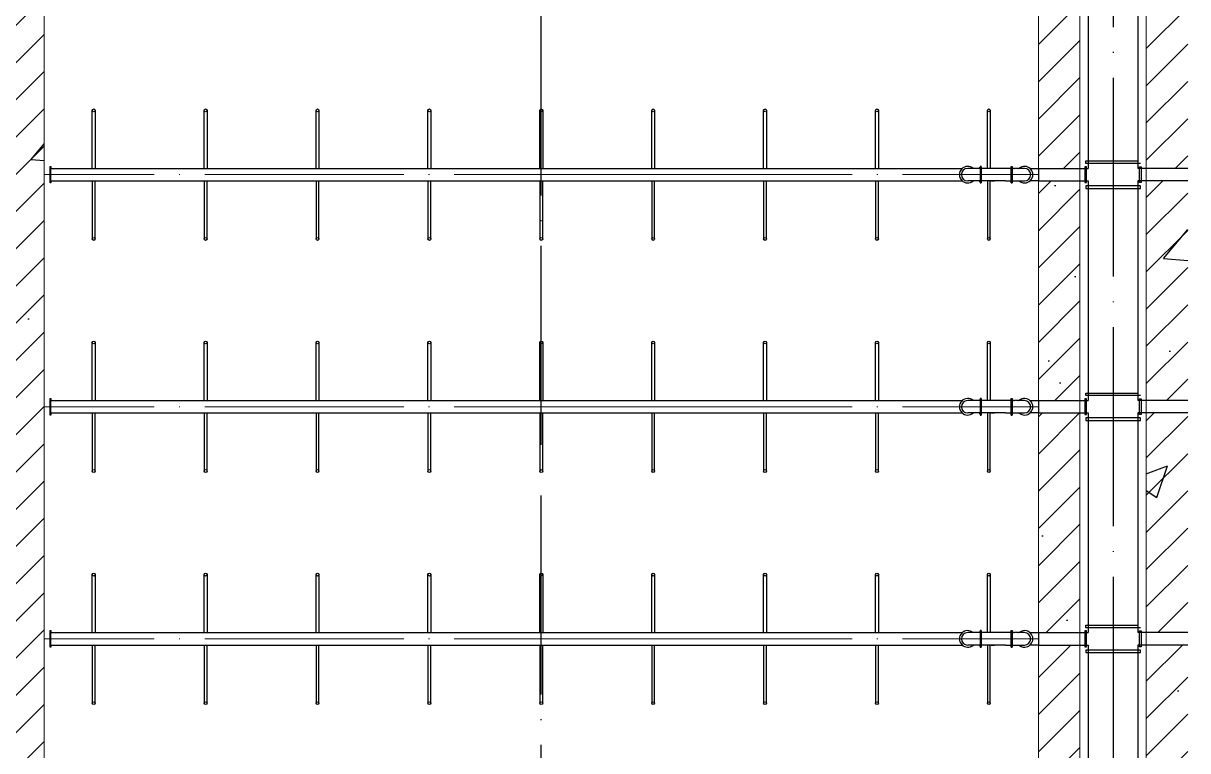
# Model space of a CAD drawing. Header units: millimetres. Extents: x 279 to 2876, y -494 to 1800.
# Drawn here: x 1136.1 to 1276.6, y 245.9 to 333.7 of the extents above; entities that cross this region are included whole.
import ezdxf

# ---------------------------------------------------------------- set-up
doc = ezdxf.new("R2010")
doc.units = ezdxf.units.MM
doc.linetypes.add('ACAD_ISO04W100', pattern=[30, 24, -3, 0, -3])
doc.layers.add('图层1', color=1, linetype='Continuous', lineweight=25, plot=False)
doc.layers.add('图层2', color=5, linetype='Continuous', lineweight=25, plot=False)
doc.layers.add('图层3', color=2, linetype='Continuous')

msp = doc.modelspace()

# ---------------------------------------------------------------- hatches: boundary and pattern name
at = {"layer": '图层3'}
h = msp.add_hatch(dxfattribs=at)
h.set_pattern_fill('ANSI31', color=256, style=0)
h.set_pattern_definition([(45, (155.4213, -677.7282), (-2.245064, 2.245064), [])])
h.paths.add_polyline_path([(1020.5659, 162.43685), (1020.5659, 157.43685), (1067.0659, 157.43685), (1067.0659, 162.43685)])
h.paths.add_polyline_path([(1070.0659, 162.43685), (1070.0659, 157.43685), (1116.5659, 157.43685), (1116.5659, 162.43685)])
h.paths.add_polyline_path([(1003.5659, 157.43685), (1016.5659, 157.43685), (1016.5659, 162.43685), (1008.5659, 162.43685), (1008.5659, 172.43685), (1008.5659, 174.68685), (1003.5659, 174.68685), (1003.5659, 167.43685), (1003.5659, 162.43685)])
h.paths.add_polyline_path([(1003.5659, 176.18685), (1008.5659, 176.18685), (1008.5659, 202.68685), (1003.5659, 202.68685)])
h.paths.add_polyline_path([(1008.5659, 407.43685), (1008.5659, 412.43685), (1022.26142, 412.43685), (1027.26379, 417.43685), (1003.5659, 417.43685), (1003.5659, 400.18685), (1008.5659, 400.18685), (1008.5659, 402.43685)])
h.paths.add_polyline_path([(1027.26379, 417.43685), (1022.26142, 412.43685), (1033.1433, 412.43685), (1038.14568, 417.43685)])
h.paths.add_polyline_path([(1038.14568, 417.43685), (1033.1433, 412.43685), (1067.0659, 412.43685), (1067.0659, 417.43685)])
h.paths.add_polyline_path([(1003.5659, 372.18685), (1008.5659, 372.18685), (1008.5659, 398.68685), (1003.5659, 398.68685)])
h.paths.add_polyline_path([(1008.5659, 370.68685), (1003.5659, 370.68685), (1003.5659, 344.18685), (1008.5659, 344.18685)])
h.paths.add_polyline_path([(1008.5659, 342.68685), (1003.5659, 342.68685), (1003.5659, 316.18685), (1008.5659, 316.18685)])
h.paths.add_polyline_path([(1008.5659, 314.68685), (1003.5659, 314.68685), (1003.5659, 288.18685), (1008.5659, 288.18685)])
h.paths.add_polyline_path([(1003.5659, 260.18685), (1008.5659, 260.18685), (1008.5659, 286.68685), (1003.5659, 286.68685)])
h.paths.add_polyline_path([(1003.5659, 232.18685), (1008.5659, 232.18685), (1008.5659, 258.68685), (1003.5659, 258.68685)])
h.paths.add_polyline_path([(1008.5659, 230.68685), (1003.5659, 230.68685), (1003.5659, 204.18685), (1008.5659, 204.18685)])
h.paths.add_polyline_path([(1133.5659, 407.43685), (1133.5659, 412.43685), (1133.5659, 417.43685), (1070.0659, 417.43685), (1070.0659, 412.43685), (1128.5659, 412.43685), (1128.5659, 402.43685), (1128.5659, 162.43685), (1120.5659, 162.43685), (1120.5659, 157.43685), (1133.5659, 157.43685)])
h.paths.add_polyline_path([(1138.5659, 412.43685), (1197.0659, 412.43685), (1197.0659, 417.43685), (1133.5659, 417.43685), (1133.5659, 412.43685), (1133.5659, 402.43685), (1133.5659, 157.43685), (1146.5659, 157.43685), (1146.5659, 162.43685), (1138.5659, 162.43685), (1138.5659, 402.43685)])
h.paths.add_polyline_path([(1258.5659, 412.43685), (1258.5659, 407.43685), (1258.5659, 402.43685), (1258.5659, 400.18685), (1263.5659, 400.18685), (1263.5659, 417.43685), (1200.0659, 417.43685), (1200.0659, 412.43685)])
h.paths.add_polyline_path([(1258.5659, 372.18685), (1263.5659, 372.18685), (1263.5659, 398.68685), (1258.5659, 398.68685)])
h.paths.add_polyline_path([(1258.5659, 344.18685), (1263.5659, 344.18685), (1263.5659, 370.68685), (1258.5659, 370.68685)])
h.paths.add_polyline_path([(1258.5659, 316.18685), (1263.5659, 316.18685), (1263.5659, 342.68685), (1258.5659, 342.68685)])
h.paths.add_polyline_path([(1258.5659, 288.18685), (1263.5659, 288.18685), (1263.5659, 314.68685), (1258.5659, 314.68685)])
h.paths.add_polyline_path([(1258.5659, 260.18685), (1263.5659, 260.18685), (1263.5659, 286.68685), (1258.5659, 286.68685)])
h.paths.add_polyline_path([(1263.5659, 258.68685), (1258.5659, 258.68685), (1258.5659, 232.18685), (1263.5659, 232.18685)])
h.paths.add_polyline_path([(1263.5659, 230.68685), (1258.5659, 230.68685), (1258.5659, 204.18685), (1263.5659, 204.18685)])
h.paths.add_polyline_path([(1258.5659, 176.18685), (1263.5659, 176.18685), (1263.5659, 202.68685), (1258.5659, 202.68685)])
h.paths.add_polyline_path([(1258.5659, 162.43685), (1250.5659, 162.43685), (1250.5659, 157.43685), (1263.5659, 157.43685), (1263.5659, 162.43685), (1263.5659, 172.43685), (1263.5659, 174.68685), (1258.5659, 174.68685)])
h.paths.add_polyline_path([(1246.5659, 157.43685), (1246.5659, 162.43685), (1200.0659, 162.43685), (1200.0659, 157.43685)])
h.paths.add_polyline_path([(1150.5659, 162.43685), (1150.5659, 157.43685), (1197.0659, 157.43685), (1197.0659, 162.43685)])
h.paths.add_polyline_path([(1276.56598, 162.43685), (1276.56598, 172.43685), (1276.56598, 174.68685), (1271.56598, 174.68685), (1271.56598, 167.43685), (1271.56598, 162.43685), (1271.56598, 157.43685), (1284.56598, 157.43685), (1284.56598, 162.43685)])
h.paths.add_polyline_path([(1288.56598, 162.43685), (1288.56598, 157.43685), (1335.06598, 157.43685), (1335.06598, 162.43685)])
h.paths.add_polyline_path([(1338.06598, 162.43685), (1338.06598, 157.43685), (1384.56598, 157.43685), (1384.56598, 162.43685)], flags=17)
h.paths.add_polyline_path([(1276.56598, 202.68685), (1271.56598, 202.68685), (1271.56598, 176.18685), (1276.56598, 176.18685)])
h.paths.add_polyline_path([(1271.56598, 204.18685), (1276.56598, 204.18685), (1276.56598, 230.68685), (1271.56598, 230.68685)])
h.paths.add_polyline_path([(1271.56598, 232.18685), (1276.56598, 232.18685), (1276.56598, 258.68685), (1271.56598, 258.68685)])
h.paths.add_polyline_path([(1276.56598, 286.68685), (1271.56598, 286.68685), (1271.56598, 260.18685), (1276.56598, 260.18685)])
h.paths.add_polyline_path([(1276.56598, 314.68685), (1271.56598, 314.68685), (1271.56598, 288.18685), (1276.56598, 288.18685)])
h.paths.add_polyline_path([(1271.56598, 316.18685), (1276.56598, 316.18685), (1276.56598, 342.68685), (1271.56598, 342.68685)])
h.paths.add_polyline_path([(1271.56598, 344.18685), (1276.56598, 344.18685), (1276.56598, 370.68685), (1271.56598, 370.68685)])
h.paths.add_polyline_path([(1276.56598, 398.68685), (1271.56598, 398.68685), (1271.56598, 372.18685), (1276.56598, 372.18685)])
h.paths.add_polyline_path([(1276.56598, 412.43685), (1335.06598, 412.43685), (1335.06598, 417.43685), (1271.56598, 417.43685), (1271.56598, 400.18685), (1276.56598, 400.18685), (1276.56598, 402.43685), (1276.56598, 407.43685)])
h.paths.add_polyline_path([(1338.06598, 417.43685), (1338.06598, 412.43685), (1396.56598, 412.43685), (1396.56598, 402.43685), (1396.56598, 162.43685), (1388.56598, 162.43685), (1388.56598, 157.43685), (1401.56598, 157.43685), (1401.56598, 407.43685), (1401.56598, 412.43685), (1401.56598, 417.43685)])
h = msp.add_hatch(dxfattribs=at)
h.set_pattern_fill('AR-CONC', color=256, scale=0.25, style=0)
h.set_pattern_definition([(50, (155.42, -677.73), (45.5462, -3.9848), [4.7625, -52.3875]), (355, (155.42, -677.73), (-8.8107, 47.7642), [3.81, -41.91]), (100.451, (159.217, -678.06), (36.7356, 43.7792), [4.0475, -44.5225]), (46.1842, (155.42, -665.03), (67.7698, -10.5106), [7.1437, -78.5812]), (96.6356, (161.07, -665.904), (59.351, 61.8564), [6.0713, -66.7837]), (351.184, (155.42, -665.03), (59.3512, 61.8563), [5.715, -62.865]), (21, (161.77, -668.203), (37.9037, -25.5664), [4.7625, -52.3875]), (326, (161.77, -668.203), (15.4505, 46.047), [3.81, -41.91]), (71.4514, (164.93, -670.334), (53.3541, 20.4807), [4.0475, -44.5225]), (37.5, (155.421, -677.728), (0.77215, 21.13876), [0, -41.402, 0, -42.545, 0, -42.06875]), (7.5, (155.421, -677.728), (16.70492, 25.04514), [0, -24.257, 0, -40.4495, 0, -16.03375]), (327.5, (141.26, -677.728), (33.89765, -1.43219), [0, -15.875, 0, -49.53, 0, -65.7225]), (317.5, (134.91, -677.728), (37.0323, 6.3566), [0, -20.6375, 0, -32.893, 0, -46.6725])])
h.paths.add_polyline_path([(1008.5659, 398.68685), (1003.5659, 398.68685), (1003.5659, 372.18685), (1008.5659, 372.18685)])
h.paths.add_polyline_path([(1008.5659, 412.43685), (1022.26142, 412.43685), (1027.26379, 417.43685), (1003.5659, 417.43685), (1003.5659, 400.18685), (1008.5659, 400.18685), (1008.5659, 402.43685), (1008.5659, 407.43685)])
h.paths.add_polyline_path([(1067.0659, 417.43685), (1038.14568, 417.43685), (1033.1433, 412.43685), (1067.0659, 412.43685)])
h.paths.add_polyline_path([(1038.14568, 417.43685), (1027.26379, 417.43685), (1022.26142, 412.43685), (1033.1433, 412.43685)])
h.paths.add_polyline_path([(1133.5659, 417.43685), (1070.0659, 417.43685), (1070.0659, 412.43685), (1128.5659, 412.43685), (1128.5659, 402.43685), (1128.5659, 162.43685), (1120.5659, 162.43685), (1120.5659, 157.43685), (1133.5659, 157.43685), (1133.5659, 407.43685), (1133.5659, 412.43685)])
h.paths.add_polyline_path([(1116.5659, 162.43685), (1070.0659, 162.43685), (1070.0659, 157.43685), (1116.5659, 157.43685)])
h.paths.add_polyline_path([(1067.0659, 162.43685), (1020.5659, 162.43685), (1020.5659, 157.43685), (1067.0659, 157.43685)])
h.paths.add_polyline_path([(1008.5659, 172.43685), (1008.5659, 174.68685), (1003.5659, 174.68685), (1003.5659, 167.43685), (1003.5659, 162.43685), (1003.5659, 157.43685), (1016.5659, 157.43685), (1016.5659, 162.43685), (1008.5659, 162.43685)])
h.paths.add_polyline_path([(1008.5659, 202.68685), (1003.5659, 202.68685), (1003.5659, 176.18685), (1008.5659, 176.18685)])
h.paths.add_polyline_path([(1008.5659, 230.68685), (1003.5659, 230.68685), (1003.5659, 204.18685), (1008.5659, 204.18685)])
h.paths.add_polyline_path([(1008.5659, 258.68685), (1003.5659, 258.68685), (1003.5659, 232.18685), (1008.5659, 232.18685)])
h.paths.add_polyline_path([(1008.5659, 286.68685), (1003.5659, 286.68685), (1003.5659, 260.18685), (1008.5659, 260.18685)])
h.paths.add_polyline_path([(1008.5659, 314.68685), (1003.5659, 314.68685), (1003.5659, 288.18685), (1008.5659, 288.18685)])
h.paths.add_polyline_path([(1008.5659, 342.68685), (1003.5659, 342.68685), (1003.5659, 316.18685), (1008.5659, 316.18685)])
h.paths.add_polyline_path([(1008.5659, 370.68685), (1003.5659, 370.68685), (1003.5659, 344.18685), (1008.5659, 344.18685)])
h.paths.add_polyline_path([(1138.5659, 402.43685), (1138.5659, 412.43685), (1197.0659, 412.43685), (1197.0659, 417.43685), (1133.5659, 417.43685), (1133.5659, 412.43685), (1133.5659, 402.43685), (1133.5659, 157.43685), (1146.5659, 157.43685), (1146.5659, 162.43685), (1138.5659, 162.43685)])
h.paths.add_polyline_path([(1263.5659, 417.43685), (1200.0659, 417.43685), (1200.0659, 412.43685), (1258.5659, 412.43685), (1258.5659, 407.43685), (1258.5659, 402.43685), (1258.5659, 400.18685), (1263.5659, 400.18685)])
h.paths.add_polyline_path([(1263.5659, 398.68685), (1258.5659, 398.68685), (1258.5659, 372.18685), (1263.5659, 372.18685)])
h.paths.add_polyline_path([(1263.5659, 370.68685), (1258.5659, 370.68685), (1258.5659, 344.18685), (1263.5659, 344.18685)])
h.paths.add_polyline_path([(1263.5659, 342.68685), (1258.5659, 342.68685), (1258.5659, 316.18685), (1263.5659, 316.18685)])
h.paths.add_polyline_path([(1276.56598, 342.68685), (1271.56598, 342.68685), (1271.56598, 316.18685), (1276.56598, 316.18685)])
h.paths.add_polyline_path([(1276.56598, 370.68685), (1271.56598, 370.68685), (1271.56598, 344.18685), (1276.56598, 344.18685)])
h.paths.add_polyline_path([(1276.56598, 398.68685), (1271.56598, 398.68685), (1271.56598, 372.18685), (1276.56598, 372.18685)])
h.paths.add_polyline_path([(1276.56598, 412.43685), (1335.06598, 412.43685), (1335.06598, 417.43685), (1271.56598, 417.43685), (1271.56598, 400.18685), (1276.56598, 400.18685), (1276.56598, 402.43685), (1276.56598, 407.43685)])
h.paths.add_polyline_path([(1263.5659, 314.68685), (1258.5659, 314.68685), (1258.5659, 288.18685), (1263.5659, 288.18685)])
h.paths.add_polyline_path([(1276.56598, 314.68685), (1271.56598, 314.68685), (1271.56598, 288.18685), (1276.56598, 288.18685)])
h.paths.add_polyline_path([(1276.56598, 286.68685), (1271.56598, 286.68685), (1271.56598, 260.18685), (1276.56598, 260.18685)])
h.paths.add_polyline_path([(1263.5659, 286.68685), (1258.5659, 286.68685), (1258.5659, 260.18685), (1263.5659, 260.18685)])
h.paths.add_polyline_path([(1263.5659, 258.68685), (1258.5659, 258.68685), (1258.5659, 232.18685), (1263.5659, 232.18685)])
h.paths.add_polyline_path([(1276.56598, 258.68685), (1271.56598, 258.68685), (1271.56598, 232.18685), (1276.56598, 232.18685)])
h.paths.add_polyline_path([(1276.56598, 230.68685), (1271.56598, 230.68685), (1271.56598, 204.18685), (1276.56598, 204.18685)])
h.paths.add_polyline_path([(1263.5659, 230.68685), (1258.5659, 230.68685), (1258.5659, 204.18685), (1263.5659, 204.18685)])
h.paths.add_polyline_path([(1263.5659, 202.68685), (1258.5659, 202.68685), (1258.5659, 176.18685), (1263.5659, 176.18685)])
h.paths.add_polyline_path([(1276.56598, 202.68685), (1271.56598, 202.68685), (1271.56598, 176.18685), (1276.56598, 176.18685)])
h.paths.add_polyline_path([(1246.5659, 162.43685), (1200.0659, 162.43685), (1200.0659, 157.43685), (1246.5659, 157.43685)])
h.paths.add_polyline_path([(1263.5659, 162.43685), (1263.5659, 172.43685), (1263.5659, 174.68685), (1258.5659, 174.68685), (1258.5659, 162.43685), (1250.5659, 162.43685), (1250.5659, 157.43685), (1263.5659, 157.43685)])
h.paths.add_polyline_path([(1284.56598, 162.43685), (1276.56598, 162.43685), (1276.56598, 172.43685), (1276.56598, 174.68685), (1271.56598, 174.68685), (1271.56598, 167.43685), (1271.56598, 162.43685), (1271.56598, 157.43685), (1284.56598, 157.43685)])
h.paths.add_polyline_path([(1335.06598, 162.43685), (1288.56598, 162.43685), (1288.56598, 157.43685), (1335.06598, 157.43685)])
h.paths.add_polyline_path([(1197.0659, 162.43685), (1150.5659, 162.43685), (1150.5659, 157.43685), (1197.0659, 157.43685)])
h.paths.add_polyline_path([(1384.56598, 162.43685), (1338.06598, 162.43685), (1338.06598, 157.43685), (1384.56598, 157.43685)])
h.paths.add_polyline_path([(1401.56598, 407.43685), (1401.56598, 412.43685), (1401.56598, 417.43685), (1338.06598, 417.43685), (1338.06598, 412.43685), (1396.56598, 412.43685), (1396.56598, 402.43685), (1396.56598, 162.43685), (1388.56598, 162.43685), (1388.56598, 157.43685), (1401.56598, 157.43685)])

# ---------------------------------------------------------------- linework, layer by layer
at = {"lineweight": 0}
for p, q in [((1263.5659, 167.43685), (1263.5659, 417.43685)), ((1263.5659, 167.43685), (1263.5659, 417.43685)), ((1271.56598, 167.43685), (1271.56598, 417.43685)), ((1271.56598, 167.43685), (1271.56598, 417.43685)), ((1138.5659, 402.43685), (1138.5659, 162.43685)), ((1258.5659, 162.43685), (1258.5659, 402.43685))]:
    msp.add_line(p, q, dxfattribs=at)
at = {"linetype": 'ACAD_ISO04W100'}
for p, q in [((1267.56594, 417.43685), (1267.56594, 144.43685)), ((1267.56594, 417.43685), (1267.56594, 144.43685)), ((1198.5659, 162.43685), (1198.5659, 412.43685))]:
    msp.add_line(p, q, dxfattribs=at)
at = {"linetype": 'ACAD_ISO04W100', "lineweight": 0}
for p, q in [((1212.0659, 315.43685), (1138.5659, 315.43685)), ((1212.0659, 315.43685), (1258.5659, 315.43685)), ((1212.0659, 287.43685), (1138.5659, 287.43685)), ((1212.0659, 287.43685), (1258.5659, 287.43685)), ((1212.0659, 259.43685), (1138.5659, 259.43685)), ((1212.0659, 259.43685), (1258.5659, 259.43685))]:
    msp.add_line(p, q, dxfattribs=at)
at = {"layer": '图层1'}
for p, q in [((1254.5659, 316.18685), (1250.01865, 316.18685)), ((1251.47556, 316.28685), (1251.47556, 316.30685)), ((1251.47556, 316.30685), (1251.50056, 316.30685)), ((1251.50056, 316.28685), (1251.47556, 316.28685)), ((1251.50056, 316.30685), (1251.50056, 316.32685)), ((1251.50056, 316.32685), (1251.51056, 316.32685)), ((1251.50056, 316.30685), (1251.50056, 316.28685)), ((1251.50056, 316.28685), (1251.50056, 316.26685)), ((1251.50056, 316.26685), (1251.51056, 316.26685)), ((1251.51056, 316.32685), (1251.51056, 316.30685)), ((1251.51056, 316.30685), (1251.52556, 316.30685)), ((1251.51056, 316.28685), (1251.51056, 316.30685)), ((1251.52556, 316.28685), (1251.51056, 316.28685)), ((1251.51056, 316.26685), (1251.51056, 316.28685)), ((1251.62556, 316.43685), (1251.52556, 316.43685)), ((1251.52556, 316.43685), (1251.52556, 314.72814)), ((1251.52556, 316.43685), (1251.52556, 314.43545)), ((1251.52556, 316.43685), (1251.62556, 316.43685)), ((1251.52556, 316.28685), (1251.52556, 316.18685)), ((1251.62556, 316.28685), (1251.62556, 316.43685)), ((1251.62556, 316.43685), (1251.62556, 314.43545)), ((1251.62556, 316.30685), (1251.64556, 316.30685)), ((1251.62556, 316.18685), (1251.62556, 316.28685)), ((1251.64556, 316.28685), (1251.62556, 316.28685)), ((1251.62556, 314.43685), (1251.62556, 316.18685)), ((1251.64556, 316.30685), (1251.64556, 316.28685)), ((1254.9659, 316.18685), (1254.5659, 316.18685)), ((1255.5659, 316.18685), (1254.9659, 316.18685)), ((1255.22101, 316.28685), (1255.22101, 316.30685)), ((1255.22101, 316.30685), (1255.24601, 316.30685)), ((1255.24601, 316.28685), (1255.22101, 316.28685)), ((1255.24601, 316.30685), (1255.24601, 316.32685)), ((1255.24601, 316.32685), (1255.25601, 316.32685)), ((1255.24601, 316.30685), (1255.24601, 316.28685)), ((1255.24601, 316.28685), (1255.24601, 316.26685)), ((1255.24601, 316.26685), (1255.25601, 316.26685)), ((1255.25601, 316.32685), (1255.25601, 316.30685)), ((1255.25601, 316.30685), (1255.27101, 316.30685)), ((1255.25601, 316.28685), (1255.25601, 316.30685)), ((1255.27101, 316.28685), (1255.25601, 316.28685)), ((1255.25601, 316.26685), (1255.25601, 316.28685)), ((1255.27101, 316.18685), (1255.27101, 316.43685)), ((1255.27101, 316.43685), (1255.37101, 316.43685)), ((1255.27101, 316.43685), (1255.27101, 314.43545)), ((1255.27101, 316.43685), (1255.37101, 316.43685)), ((1255.27101, 316.28685), (1255.27101, 316.18685)), ((1255.27101, 314.43685), (1255.27101, 316.18685)), ((1255.37101, 316.43685), (1255.37101, 316.18685)), ((1255.37101, 316.43685), (1255.37101, 314.43545)), ((1255.37101, 316.30685), (1255.39101, 316.30685)), ((1255.39101, 316.28685), (1255.37101, 316.28685)), ((1255.37101, 314.68685), (1255.37101, 316.18685)), ((1255.39101, 316.30685), (1255.39101, 316.28685)), ((1255.5659, 316.18685), (1255.6659, 316.18685)), ((1256.0659, 316.18685), (1255.6659, 316.18685)), ((1256.0659, 316.18685), (1256.1659, 316.18685)), ((1256.87607, 316.18685), (1256.1659, 316.18685)), ((1257.53751, 316.18685), (1257.5659, 316.18685)), ((1257.5659, 316.18685), (1258.5659, 316.18685)), ((1258.5659, 316.18685), (1258.5659, 314.68685)), ((1251.52556, 314.72814), (1251.52556, 314.68685)), ((1254.5659, 314.68685), (1250.01865, 314.68685)), ((1251.50056, 314.58545), (1251.47556, 314.58545)), ((1251.47556, 314.58545), (1251.47556, 314.56545)), ((1251.47556, 314.56545), (1251.50056, 314.56545)), ((1251.50056, 314.58545), (1251.50056, 314.60545)), ((1251.50056, 314.60545), (1251.51056, 314.60545)), ((1251.50056, 314.56545), (1251.50056, 314.58545)), ((1251.50056, 314.56545), (1251.50056, 314.54545)), ((1251.50056, 314.54545), (1251.51056, 314.54545)), ((1251.51056, 314.60545), (1251.51056, 314.58545)), ((1251.52556, 314.58545), (1251.51056, 314.58545)), ((1251.51056, 314.58545), (1251.51056, 314.56545)), ((1251.51056, 314.56545), (1251.52556, 314.56545)), ((1251.51056, 314.54545), (1251.51056, 314.56545)), ((1251.52556, 314.68685), (1251.52556, 314.43685)), ((1251.52556, 314.43685), (1251.62556, 314.43685)), ((1251.52556, 314.43545), (1251.62556, 314.43545)), ((1251.64556, 314.58545), (1251.62556, 314.58545)), ((1251.62556, 314.56545), (1251.64556, 314.56545)), ((1251.64556, 314.56545), (1251.64556, 314.58545)), ((1254.5659, 314.68685), (1254.9659, 314.68685)), ((1254.9659, 314.68685), (1255.5659, 314.68685)), ((1255.24601, 314.58545), (1255.22101, 314.58545)), ((1255.22101, 314.58545), (1255.22101, 314.56545)), ((1255.22101, 314.56545), (1255.24601, 314.56545)), ((1255.24601, 314.58545), (1255.24601, 314.60545)), ((1255.24601, 314.60545), (1255.25601, 314.60545)), ((1255.24601, 314.56545), (1255.24601, 314.58545)), ((1255.24601, 314.56545), (1255.24601, 314.54545)), ((1255.24601, 314.54545), (1255.25601, 314.54545)), ((1255.25601, 314.60545), (1255.25601, 314.58545)), ((1255.27101, 314.58545), (1255.25601, 314.58545)), ((1255.25601, 314.58545), (1255.25601, 314.56545)), ((1255.25601, 314.56545), (1255.27101, 314.56545)), ((1255.25601, 314.54545), (1255.25601, 314.56545)), ((1255.27101, 314.68685), (1255.27101, 314.43685)), ((1255.37101, 314.43685), (1255.27101, 314.43685)), ((1255.27101, 314.43685), (1255.37101, 314.43685)), ((1255.27101, 314.43545), (1255.37101, 314.43545)), ((1255.37101, 314.68685), (1255.37101, 314.43685)), ((1255.37101, 314.43685), (1255.37101, 314.68685)), ((1255.39101, 314.58545), (1255.37101, 314.58545)), ((1255.37101, 314.56545), (1255.39101, 314.56545)), ((1255.39101, 314.56545), (1255.39101, 314.58545)), ((1255.5659, 314.68685), (1255.6659, 314.68685)), ((1255.6659, 314.68685), (1256.0659, 314.68685)), ((1256.0659, 314.68685), (1256.1659, 314.68685)), ((1256.1659, 314.68685), (1256.8659, 314.68685)), ((1257.5659, 314.68685), (1257.53751, 314.68685)), ((1258.5659, 314.68685), (1257.5659, 314.68685)), ((1254.5659, 288.18685), (1250.01865, 288.18685)), ((1251.47556, 288.28685), (1251.47556, 288.30685)), ((1251.47556, 288.30685), (1251.50056, 288.30685)), ((1251.50056, 288.28685), (1251.47556, 288.28685)), ((1251.50056, 288.30685), (1251.50056, 288.32685)), ((1251.50056, 288.32685), (1251.51056, 288.32685)), ((1251.50056, 288.30685), (1251.50056, 288.28685)), ((1251.50056, 288.28685), (1251.50056, 288.26685)), ((1251.50056, 288.26685), (1251.51056, 288.26685)), ((1251.51056, 288.32685), (1251.51056, 288.30685)), ((1251.51056, 288.30685), (1251.52556, 288.30685)), ((1251.51056, 288.28685), (1251.51056, 288.30685)), ((1251.52556, 288.28685), (1251.51056, 288.28685)), ((1251.51056, 288.26685), (1251.51056, 288.28685)), ((1251.62556, 288.43685), (1251.52556, 288.43685)), ((1251.52556, 288.43685), (1251.52556, 286.72814)), ((1251.52556, 288.43685), (1251.52556, 286.43545)), ((1251.52556, 288.43685), (1251.62556, 288.43685)), ((1251.52556, 288.28685), (1251.52556, 288.18685)), ((1251.62556, 288.28685), (1251.62556, 288.43685)), ((1251.62556, 288.43685), (1251.62556, 286.43545)), ((1251.62556, 288.30685), (1251.64556, 288.30685)), ((1251.62556, 288.18685), (1251.62556, 288.28685)), ((1251.64556, 288.28685), (1251.62556, 288.28685)), ((1251.62556, 286.43685), (1251.62556, 288.18685)), ((1251.64556, 288.30685), (1251.64556, 288.28685)), ((1254.9659, 288.18685), (1254.5659, 288.18685)), ((1255.5659, 288.18685), (1254.9659, 288.18685)), ((1255.22101, 288.28685), (1255.22101, 288.30685)), ((1255.22101, 288.30685), (1255.24601, 288.30685)), ((1255.24601, 288.28685), (1255.22101, 288.28685)), ((1255.24601, 288.30685), (1255.24601, 288.32685)), ((1255.24601, 288.32685), (1255.25601, 288.32685)), ((1255.24601, 288.30685), (1255.24601, 288.28685)), ((1255.24601, 288.28685), (1255.24601, 288.26685)), ((1255.24601, 288.26685), (1255.25601, 288.26685)), ((1255.25601, 288.32685), (1255.25601, 288.30685)), ((1255.25601, 288.30685), (1255.27101, 288.30685)), ((1255.25601, 288.28685), (1255.25601, 288.30685)), ((1255.27101, 288.28685), (1255.25601, 288.28685)), ((1255.25601, 288.26685), (1255.25601, 288.28685)), ((1255.27101, 288.18685), (1255.27101, 288.43685)), ((1255.27101, 288.43685), (1255.37101, 288.43685)), ((1255.27101, 288.43685), (1255.27101, 286.43545)), ((1255.27101, 288.43685), (1255.37101, 288.43685)), ((1255.27101, 288.28685), (1255.27101, 288.18685)), ((1255.27101, 286.43685), (1255.27101, 288.18685)), ((1255.37101, 288.43685), (1255.37101, 288.18685)), ((1255.37101, 288.43685), (1255.37101, 286.43545)), ((1255.37101, 288.30685), (1255.39101, 288.30685)), ((1255.39101, 288.28685), (1255.37101, 288.28685)), ((1255.37101, 286.68685), (1255.37101, 288.18685)), ((1255.39101, 288.30685), (1255.39101, 288.28685)), ((1255.5659, 288.18685), (1255.6659, 288.18685)), ((1256.0659, 288.18685), (1255.6659, 288.18685)), ((1256.0659, 288.18685), (1256.1659, 288.18685)), ((1256.87607, 288.18685), (1256.1659, 288.18685)), ((1257.53751, 288.18685), (1257.5659, 288.18685)), ((1257.5659, 288.18685), (1258.5659, 288.18685)), ((1258.5659, 288.18685), (1258.5659, 286.68685)), ((1254.5659, 286.68685), (1250.01865, 286.68685)), ((1251.52556, 286.72814), (1251.52556, 286.68685)), ((1251.52556, 286.68685), (1251.52556, 286.43685)), ((1254.5659, 286.68685), (1254.9659, 286.68685)), ((1254.9659, 286.68685), (1255.5659, 286.68685)), ((1255.27101, 286.68685), (1255.27101, 286.43685)), ((1255.37101, 286.68685), (1255.37101, 286.43685)), ((1255.37101, 286.43685), (1255.37101, 286.68685)), ((1255.5659, 286.68685), (1255.6659, 286.68685)), ((1255.6659, 286.68685), (1256.0659, 286.68685)), ((1256.0659, 286.68685), (1256.1659, 286.68685)), ((1256.1659, 286.68685), (1256.8659, 286.68685)), ((1257.5659, 286.68685), (1257.53751, 286.68685)), ((1258.5659, 286.68685), (1257.5659, 286.68685)), ((1251.50056, 286.58545), (1251.47556, 286.58545)), ((1251.47556, 286.58545), (1251.47556, 286.56545)), ((1251.47556, 286.56545), (1251.50056, 286.56545)), ((1251.50056, 286.58545), (1251.50056, 286.60545)), ((1251.50056, 286.60545), (1251.51056, 286.60545)), ((1251.50056, 286.56545), (1251.50056, 286.58545)), ((1251.50056, 286.56545), (1251.50056, 286.54545)), ((1251.50056, 286.54545), (1251.51056, 286.54545)), ((1251.51056, 286.60545), (1251.51056, 286.58545)), ((1251.52556, 286.58545), (1251.51056, 286.58545)), ((1251.51056, 286.58545), (1251.51056, 286.56545)), ((1251.51056, 286.56545), (1251.52556, 286.56545)), ((1251.51056, 286.54545), (1251.51056, 286.56545)), ((1251.52556, 286.43685), (1251.62556, 286.43685)), ((1251.52556, 286.43545), (1251.62556, 286.43545)), ((1251.64556, 286.58545), (1251.62556, 286.58545)), ((1251.62556, 286.56545), (1251.64556, 286.56545)), ((1251.64556, 286.56545), (1251.64556, 286.58545)), ((1255.24601, 286.58545), (1255.22101, 286.58545)), ((1255.22101, 286.58545), (1255.22101, 286.56545)), ((1255.22101, 286.56545), (1255.24601, 286.56545)), ((1255.24601, 286.58545), (1255.24601, 286.60545)), ((1255.24601, 286.60545), (1255.25601, 286.60545)), ((1255.24601, 286.56545), (1255.24601, 286.58545)), ((1255.24601, 286.56545), (1255.24601, 286.54545)), ((1255.24601, 286.54545), (1255.25601, 286.54545)), ((1255.25601, 286.60545), (1255.25601, 286.58545)), ((1255.27101, 286.58545), (1255.25601, 286.58545)), ((1255.25601, 286.58545), (1255.25601, 286.56545)), ((1255.25601, 286.56545), (1255.27101, 286.56545)), ((1255.25601, 286.54545), (1255.25601, 286.56545)), ((1255.37101, 286.43685), (1255.27101, 286.43685)), ((1255.27101, 286.43685), (1255.37101, 286.43685)), ((1255.27101, 286.43545), (1255.37101, 286.43545)), ((1255.39101, 286.58545), (1255.37101, 286.58545)), ((1255.37101, 286.56545), (1255.39101, 286.56545)), ((1255.39101, 286.56545), (1255.39101, 286.58545)), ((1254.5659, 260.18685), (1250.01865, 260.18685)), ((1251.47556, 260.28685), (1251.47556, 260.30685)), ((1251.47556, 260.30685), (1251.50056, 260.30685)), ((1251.50056, 260.28685), (1251.47556, 260.28685)), ((1251.50056, 260.30685), (1251.50056, 260.32685)), ((1251.50056, 260.32685), (1251.51056, 260.32685)), ((1251.50056, 260.30685), (1251.50056, 260.28685)), ((1251.50056, 260.28685), (1251.50056, 260.26685)), ((1251.50056, 260.26685), (1251.51056, 260.26685)), ((1251.51056, 260.32685), (1251.51056, 260.30685)), ((1251.51056, 260.30685), (1251.52556, 260.30685)), ((1251.51056, 260.28685), (1251.51056, 260.30685)), ((1251.52556, 260.28685), (1251.51056, 260.28685)), ((1251.51056, 260.26685), (1251.51056, 260.28685)), ((1251.62556, 260.43685), (1251.52556, 260.43685)), ((1251.52556, 260.43685), (1251.52556, 258.72814)), ((1251.52556, 260.43685), (1251.52556, 258.43545)), ((1251.52556, 260.43685), (1251.62556, 260.43685)), ((1251.52556, 260.28685), (1251.52556, 260.18685)), ((1251.62556, 260.28685), (1251.62556, 260.43685)), ((1251.62556, 260.43685), (1251.62556, 258.43545)), ((1251.62556, 260.30685), (1251.64556, 260.30685)), ((1251.62556, 260.18685), (1251.62556, 260.28685)), ((1251.64556, 260.28685), (1251.62556, 260.28685)), ((1251.62556, 258.43685), (1251.62556, 260.18685)), ((1251.64556, 260.30685), (1251.64556, 260.28685)), ((1254.9659, 260.18685), (1254.5659, 260.18685)), ((1255.5659, 260.18685), (1254.9659, 260.18685)), ((1255.22101, 260.28685), (1255.22101, 260.30685)), ((1255.22101, 260.30685), (1255.24601, 260.30685)), ((1255.24601, 260.28685), (1255.22101, 260.28685)), ((1255.24601, 260.30685), (1255.24601, 260.32685)), ((1255.24601, 260.32685), (1255.25601, 260.32685)), ((1255.24601, 260.30685), (1255.24601, 260.28685)), ((1255.24601, 260.28685), (1255.24601, 260.26685)), ((1255.24601, 260.26685), (1255.25601, 260.26685)), ((1255.25601, 260.32685), (1255.25601, 260.30685)), ((1255.25601, 260.30685), (1255.27101, 260.30685)), ((1255.25601, 260.28685), (1255.25601, 260.30685)), ((1255.27101, 260.28685), (1255.25601, 260.28685)), ((1255.25601, 260.26685), (1255.25601, 260.28685)), ((1255.27101, 260.18685), (1255.27101, 260.43685)), ((1255.27101, 260.43685), (1255.37101, 260.43685)), ((1255.27101, 260.43685), (1255.27101, 258.43545)), ((1255.27101, 260.43685), (1255.37101, 260.43685)), ((1255.27101, 260.28685), (1255.27101, 260.18685)), ((1255.27101, 258.43685), (1255.27101, 260.18685)), ((1255.37101, 260.43685), (1255.37101, 260.18685)), ((1255.37101, 260.43685), (1255.37101, 258.43545)), ((1255.37101, 260.30685), (1255.39101, 260.30685)), ((1255.39101, 260.28685), (1255.37101, 260.28685)), ((1255.37101, 258.68685), (1255.37101, 260.18685)), ((1255.39101, 260.30685), (1255.39101, 260.28685)), ((1255.5659, 260.18685), (1255.6659, 260.18685)), ((1256.0659, 260.18685), (1255.6659, 260.18685)), ((1256.0659, 260.18685), (1256.1659, 260.18685)), ((1256.87607, 260.18685), (1256.1659, 260.18685)), ((1257.53751, 260.18685), (1257.5659, 260.18685)), ((1257.5659, 260.18685), (1258.5659, 260.18685)), ((1258.5659, 260.18685), (1258.5659, 258.68685)), ((1254.5659, 258.68685), (1250.01865, 258.68685)), ((1251.50056, 258.58545), (1251.47556, 258.58545)), ((1251.47556, 258.58545), (1251.47556, 258.56545)), ((1251.47556, 258.56545), (1251.50056, 258.56545)), ((1251.50056, 258.58545), (1251.50056, 258.60545)), ((1251.50056, 258.60545), (1251.51056, 258.60545)), ((1251.50056, 258.56545), (1251.50056, 258.58545)), ((1251.50056, 258.56545), (1251.50056, 258.54545)), ((1251.50056, 258.54545), (1251.51056, 258.54545)), ((1251.51056, 258.60545), (1251.51056, 258.58545)), ((1251.52556, 258.58545), (1251.51056, 258.58545)), ((1251.51056, 258.58545), (1251.51056, 258.56545)), ((1251.51056, 258.56545), (1251.52556, 258.56545)), ((1251.51056, 258.54545), (1251.51056, 258.56545)), ((1251.52556, 258.72814), (1251.52556, 258.68685)), ((1251.52556, 258.68685), (1251.52556, 258.43685)), ((1251.64556, 258.58545), (1251.62556, 258.58545)), ((1251.62556, 258.56545), (1251.64556, 258.56545)), ((1251.64556, 258.56545), (1251.64556, 258.58545)), ((1254.5659, 258.68685), (1254.9659, 258.68685)), ((1254.9659, 258.68685), (1255.5659, 258.68685)), ((1255.24601, 258.58545), (1255.22101, 258.58545)), ((1255.22101, 258.58545), (1255.22101, 258.56545)), ((1255.22101, 258.56545), (1255.24601, 258.56545)), ((1255.24601, 258.58545), (1255.24601, 258.60545)), ((1255.24601, 258.60545), (1255.25601, 258.60545)), ((1255.24601, 258.56545), (1255.24601, 258.58545)), ((1255.24601, 258.56545), (1255.24601, 258.54545)), ((1255.24601, 258.54545), (1255.25601, 258.54545)), ((1255.25601, 258.60545), (1255.25601, 258.58545)), ((1255.27101, 258.58545), (1255.25601, 258.58545)), ((1255.25601, 258.58545), (1255.25601, 258.56545)), ((1255.25601, 258.56545), (1255.27101, 258.56545)), ((1255.25601, 258.54545), (1255.25601, 258.56545)), ((1255.27101, 258.68685), (1255.27101, 258.43685)), ((1255.37101, 258.68685), (1255.37101, 258.43685)), ((1255.37101, 258.43685), (1255.37101, 258.68685)), ((1255.39101, 258.58545), (1255.37101, 258.58545)), ((1255.37101, 258.56545), (1255.39101, 258.56545)), ((1255.39101, 258.56545), (1255.39101, 258.58545)), ((1255.5659, 258.68685), (1255.6659, 258.68685)), ((1255.6659, 258.68685), (1256.0659, 258.68685)), ((1256.0659, 258.68685), (1256.1659, 258.68685)), ((1256.1659, 258.68685), (1256.8659, 258.68685)), ((1257.5659, 258.68685), (1257.53751, 258.68685)), ((1258.5659, 258.68685), (1257.5659, 258.68685)), ((1251.52556, 258.43685), (1251.62556, 258.43685)), ((1251.52556, 258.43545), (1251.62556, 258.43545)), ((1255.37101, 258.43685), (1255.27101, 258.43685)), ((1255.27101, 258.43685), (1255.37101, 258.43685)), ((1255.27101, 258.43545), (1255.37101, 258.43545))]:
    msp.add_line(p, q, dxfattribs=at)
for centre, radius, start, end in [((1250.01865, 315.43685), 1, 48.5903779, 311.4096221), ((1250.01865, 315.43685), 0.75, 90, 270), ((1256.87607, 315.43685), 1, 228.5903779, 131.4096221), ((1256.87607, 315.43685), 0.75, 270, 90), ((1250.01865, 287.43685), 1, 48.5903779, 311.4096221), ((1250.01865, 287.43685), 0.75, 90, 270), ((1256.87607, 287.43685), 1, 228.5903779, 131.4096221), ((1256.87607, 287.43685), 0.75, 270, 90), ((1250.01865, 259.43685), 1, 48.5903779, 311.4096221), ((1250.01865, 259.43685), 0.75, 90, 270), ((1256.87607, 259.43685), 1, 228.5903779, 131.4096221), ((1256.87607, 259.43685), 0.75, 270, 90)]:
    msp.add_arc(centre, radius, start, end, dxfattribs=at)
at = {"layer": '图层2'}
for p, q in [((1264.56594, 342.68685), (1264.56594, 316.18685)), ((1264.56594, 342.68685), (1264.56594, 316.18685)), ((1264.56594, 342.68685), (1264.56594, 316.18685)), ((1264.56594, 342.68685), (1264.56594, 316.18685)), ((1270.56594, 342.68685), (1270.56594, 316.18685)), ((1270.56594, 342.68685), (1270.56594, 316.18685)), ((1270.56594, 342.68685), (1270.56594, 316.18685)), ((1270.56594, 342.68685), (1270.56594, 316.18685)), ((1144.3909, 316.18685), (1144.3909, 323.18685)), ((1144.7409, 323.18685), (1144.7409, 316.18685)), ((1157.8909, 316.18685), (1157.8909, 323.18685)), ((1158.2409, 323.18685), (1158.2409, 316.18685)), ((1171.3909, 316.18685), (1171.3909, 323.18685)), ((1171.7409, 323.18685), (1171.7409, 316.18685)), ((1184.8909, 316.18685), (1184.8909, 323.18685)), ((1185.2409, 323.18685), (1185.2409, 316.18685)), ((1198.3909, 316.18685), (1198.3909, 323.18685)), ((1198.7409, 323.18685), (1198.7409, 316.18685)), ((1211.8909, 316.18685), (1211.8909, 323.18685)), ((1212.2409, 323.18685), (1212.2409, 316.18685)), ((1225.3909, 316.18685), (1225.3909, 323.18685)), ((1225.7409, 323.18685), (1225.7409, 316.18685)), ((1238.8909, 316.18685), (1238.8909, 323.18685)), ((1239.2409, 323.18685), (1239.2409, 316.18685)), ((1252.3909, 316.18685), (1252.3909, 323.18685)), ((1252.7409, 323.18685), (1252.7409, 316.18685)), ((1139.2909, 316.18685), (1139.2909, 316.43685)), ((1139.2909, 316.43685), (1139.3909, 316.43685)), ((1139.2909, 314.43685), (1139.2909, 316.18685)), ((1139.3909, 316.43685), (1139.3909, 316.18685)), ((1139.3909, 314.68685), (1139.3909, 316.18685)), ((1139.3909, 316.18685), (1249.35722, 316.18685)), ((1258.5659, 316.18685), (1264.56594, 316.18685)), ((1276.56598, 316.18685), (1270.56594, 316.18685)), ((1139.3909, 314.43685), (1139.2909, 314.43685)), ((1139.3909, 314.68685), (1139.3909, 314.43685)), ((1139.3909, 314.68685), (1249.35722, 314.68685)), ((1144.3909, 314.68685), (1144.3909, 307.68685)), ((1144.7409, 307.68685), (1144.7409, 314.68685)), ((1157.8909, 314.68685), (1157.8909, 307.68685)), ((1158.2409, 307.68685), (1158.2409, 314.68685)), ((1171.3909, 314.68685), (1171.3909, 307.68685)), ((1171.7409, 307.68685), (1171.7409, 314.68685)), ((1184.8909, 314.68685), (1184.8909, 307.68685)), ((1185.2409, 307.68685), (1185.2409, 314.68685)), ((1198.3909, 314.68685), (1198.3909, 307.68685)), ((1198.7409, 307.68685), (1198.7409, 314.68685)), ((1211.8909, 314.68685), (1211.8909, 307.68685)), ((1212.2409, 307.68685), (1212.2409, 314.68685)), ((1225.3909, 314.68685), (1225.3909, 307.68685)), ((1225.7409, 307.68685), (1225.7409, 314.68685)), ((1238.8909, 314.68685), (1238.8909, 307.68685)), ((1239.2409, 307.68685), (1239.2409, 314.68685)), ((1252.3909, 314.68685), (1252.3909, 307.68685)), ((1252.7409, 307.68685), (1252.7409, 314.68685)), ((1252.8409, 314.68685), (1253.2409, 314.68685)), ((1258.5659, 314.68685), (1264.56594, 314.68685)), ((1264.56594, 314.68685), (1264.56594, 288.18685)), ((1264.56594, 314.68685), (1264.56594, 288.18685)), ((1264.56594, 314.68685), (1264.56594, 288.18685)), ((1264.56594, 314.68685), (1264.56594, 288.18685)), ((1270.56594, 314.68685), (1270.56594, 288.18685)), ((1276.56598, 314.68685), (1270.56594, 314.68685)), ((1270.56594, 314.68685), (1270.56594, 288.18685)), ((1270.56594, 314.68685), (1270.56594, 288.18685)), ((1270.56594, 314.68685), (1270.56594, 288.18685)), ((1144.3909, 288.18685), (1144.3909, 295.18685)), ((1144.7409, 295.18685), (1144.7409, 288.18685)), ((1157.8909, 288.18685), (1157.8909, 295.18685)), ((1158.2409, 295.18685), (1158.2409, 288.18685)), ((1171.3909, 288.18685), (1171.3909, 295.18685)), ((1171.7409, 295.18685), (1171.7409, 288.18685)), ((1184.8909, 288.18685), (1184.8909, 295.18685)), ((1185.2409, 295.18685), (1185.2409, 288.18685)), ((1198.3909, 288.18685), (1198.3909, 295.18685)), ((1198.7409, 295.18685), (1198.7409, 288.18685)), ((1211.8909, 288.18685), (1211.8909, 295.18685)), ((1212.2409, 295.18685), (1212.2409, 288.18685)), ((1225.3909, 288.18685), (1225.3909, 295.18685)), ((1225.7409, 295.18685), (1225.7409, 288.18685)), ((1238.8909, 288.18685), (1238.8909, 295.18685)), ((1238.8909, 288.18685), (1238.8909, 295.18685)), ((1239.2409, 295.18685), (1239.2409, 288.18685)), ((1239.2409, 295.18685), (1239.2409, 288.18685)), ((1252.3909, 288.18685), (1252.3909, 295.18685)), ((1252.7409, 295.18685), (1252.7409, 288.18685)), ((1139.2909, 288.18685), (1139.2909, 288.43685)), ((1139.2909, 288.43685), (1139.3909, 288.43685)), ((1139.2909, 286.43685), (1139.2909, 288.18685)), ((1139.3909, 288.43685), (1139.3909, 288.18685)), ((1139.3909, 286.68685), (1139.3909, 288.18685)), ((1139.3909, 288.18685), (1249.35722, 288.18685)), ((1258.5659, 288.18685), (1264.56594, 288.18685)), ((1276.56598, 288.18685), (1270.56594, 288.18685)), ((1139.3909, 286.68685), (1139.3909, 286.43685)), ((1139.3909, 286.68685), (1249.35722, 286.68685)), ((1144.3909, 286.68685), (1144.3909, 279.68685)), ((1144.7409, 279.68685), (1144.7409, 286.68685)), ((1157.8909, 286.68685), (1157.8909, 279.68685)), ((1158.2409, 279.68685), (1158.2409, 286.68685)), ((1171.3909, 286.68685), (1171.3909, 279.68685)), ((1171.7409, 279.68685), (1171.7409, 286.68685)), ((1184.8909, 286.68685), (1184.8909, 279.68685)), ((1185.2409, 279.68685), (1185.2409, 286.68685)), ((1198.3909, 286.68685), (1198.3909, 279.68685)), ((1198.7409, 279.68685), (1198.7409, 286.68685)), ((1211.8909, 286.68685), (1211.8909, 279.68685)), ((1212.2409, 279.68685), (1212.2409, 286.68685)), ((1225.3909, 286.68685), (1225.3909, 279.68685)), ((1225.7409, 279.68685), (1225.7409, 286.68685)), ((1238.8909, 286.68685), (1238.8909, 279.68685)), ((1238.8909, 286.68685), (1238.8909, 279.68685)), ((1239.2409, 279.68685), (1239.2409, 286.68685)), ((1239.2409, 279.68685), (1239.2409, 286.68685)), ((1252.3909, 286.68685), (1252.3909, 279.68685)), ((1252.7409, 279.68685), (1252.7409, 286.68685)), ((1252.8409, 286.68685), (1253.2409, 286.68685)), ((1258.5659, 286.68685), (1264.56594, 286.68685)), ((1264.56594, 286.68685), (1264.56594, 260.18685)), ((1264.56594, 286.68685), (1264.56594, 260.18685)), ((1264.56594, 286.68685), (1264.56594, 260.18685)), ((1264.56594, 286.68685), (1264.56594, 260.18685)), ((1270.56594, 286.68685), (1270.56594, 260.18685)), ((1276.56598, 286.68685), (1270.56594, 286.68685)), ((1270.56594, 286.68685), (1270.56594, 260.18685)), ((1270.56594, 286.68685), (1270.56594, 260.18685)), ((1270.56594, 286.68685), (1270.56594, 260.18685)), ((1139.3909, 286.43685), (1139.2909, 286.43685)), ((1144.3909, 260.18685), (1144.3909, 267.18685)), ((1144.7409, 267.18685), (1144.7409, 260.18685)), ((1157.8909, 260.18685), (1157.8909, 267.18685)), ((1158.2409, 267.18685), (1158.2409, 260.18685)), ((1171.3909, 260.18685), (1171.3909, 267.18685)), ((1171.7409, 267.18685), (1171.7409, 260.18685)), ((1184.8909, 260.18685), (1184.8909, 267.18685)), ((1185.2409, 267.18685), (1185.2409, 260.18685)), ((1198.3909, 260.18685), (1198.3909, 267.18685)), ((1198.7409, 267.18685), (1198.7409, 260.18685)), ((1211.8909, 260.18685), (1211.8909, 267.18685)), ((1212.2409, 267.18685), (1212.2409, 260.18685)), ((1225.3909, 260.18685), (1225.3909, 267.18685)), ((1225.7409, 267.18685), (1225.7409, 260.18685)), ((1238.8909, 260.18685), (1238.8909, 267.18685)), ((1238.8909, 260.18685), (1238.8909, 267.18685)), ((1239.2409, 267.18685), (1239.2409, 260.18685)), ((1239.2409, 267.18685), (1239.2409, 260.18685)), ((1252.3909, 260.18685), (1252.3909, 267.18685)), ((1252.7409, 267.18685), (1252.7409, 260.18685)), ((1139.2909, 260.18685), (1139.2909, 260.43685)), ((1139.2909, 260.43685), (1139.3909, 260.43685)), ((1139.2909, 258.43685), (1139.2909, 260.18685)), ((1139.3909, 260.43685), (1139.3909, 260.18685)), ((1139.3909, 258.68685), (1139.3909, 260.18685)), ((1139.3909, 260.18685), (1249.35722, 260.18685)), ((1258.5659, 260.18685), (1264.56594, 260.18685)), ((1276.56598, 260.18685), (1270.56594, 260.18685)), ((1139.3909, 258.68685), (1139.3909, 258.43685)), ((1139.3909, 258.68685), (1249.35722, 258.68685)), ((1144.3909, 258.68685), (1144.3909, 251.68685)), ((1144.7409, 251.68685), (1144.7409, 258.68685)), ((1157.8909, 258.68685), (1157.8909, 251.68685)), ((1158.2409, 251.68685), (1158.2409, 258.68685)), ((1171.3909, 258.68685), (1171.3909, 251.68685)), ((1171.7409, 251.68685), (1171.7409, 258.68685)), ((1184.8909, 258.68685), (1184.8909, 251.68685)), ((1185.2409, 251.68685), (1185.2409, 258.68685)), ((1198.3909, 258.68685), (1198.3909, 251.68685)), ((1198.7409, 251.68685), (1198.7409, 258.68685)), ((1211.8909, 258.68685), (1211.8909, 251.68685)), ((1212.2409, 251.68685), (1212.2409, 258.68685)), ((1225.3909, 258.68685), (1225.3909, 251.68685)), ((1225.7409, 251.68685), (1225.7409, 258.68685)), ((1238.8909, 258.68685), (1238.8909, 251.68685)), ((1238.8909, 258.68685), (1238.8909, 251.68685)), ((1239.2409, 251.68685), (1239.2409, 258.68685)), ((1239.2409, 251.68685), (1239.2409, 258.68685)), ((1252.3909, 258.68685), (1252.3909, 251.68685)), ((1252.7409, 251.68685), (1252.7409, 258.68685)), ((1252.8409, 258.68685), (1253.2409, 258.68685)), ((1258.5659, 258.68685), (1264.56594, 258.68685)), ((1264.56594, 258.68685), (1264.56594, 232.18685)), ((1264.56594, 258.68685), (1264.56594, 232.18685)), ((1264.56594, 258.68685), (1264.56594, 232.18685)), ((1264.56594, 258.68685), (1264.56594, 232.18685)), ((1270.56594, 258.68685), (1270.56594, 232.18685)), ((1276.56598, 258.68685), (1270.56594, 258.68685)), ((1270.56594, 258.68685), (1270.56594, 232.18685)), ((1270.56594, 258.68685), (1270.56594, 232.18685)), ((1270.56594, 258.68685), (1270.56594, 232.18685)), ((1139.3909, 258.43685), (1139.2909, 258.43685))]:
    msp.add_line(p, q, dxfattribs=at)
for centre in [(1144.5659, 323.18685), (1158.0659, 323.18685), (1171.5659, 323.18685), (1185.0659, 323.18685), (1198.5659, 323.18685), (1212.0659, 323.18685), (1225.5659, 323.18685), (1239.0659, 323.18685), (1239.0659, 323.18685), (1252.5659, 323.18685), (1252.5659, 323.18685), (1144.5659, 307.68685), (1158.0659, 307.68685), (1171.5659, 307.68685), (1185.0659, 307.68685), (1198.5659, 307.68685), (1212.0659, 307.68685), (1225.5659, 307.68685), (1239.0659, 307.68685), (1239.0659, 307.68685), (1252.5659, 307.68685), (1252.5659, 307.68685), (1144.5659, 295.18685), (1158.0659, 295.18685), (1171.5659, 295.18685), (1185.0659, 295.18685), (1198.5659, 295.18685), (1212.0659, 295.18685), (1225.5659, 295.18685), (1239.0659, 295.18685), (1239.0659, 295.18685), (1252.5659, 295.18685), (1252.5659, 295.18685), (1144.5659, 279.68685), (1158.0659, 279.68685), (1171.5659, 279.68685), (1185.0659, 279.68685), (1198.5659, 279.68685), (1212.0659, 279.68685), (1225.5659, 279.68685), (1239.0659, 279.68685), (1239.0659, 279.68685), (1252.5659, 279.68685), (1252.5659, 279.68685), (1144.5659, 267.18685), (1158.0659, 267.18685), (1171.5659, 267.18685), (1185.0659, 267.18685), (1198.5659, 267.18685), (1212.0659, 267.18685), (1225.5659, 267.18685), (1239.0659, 267.18685), (1239.0659, 267.18685), (1252.5659, 267.18685), (1252.5659, 267.18685), (1144.5659, 251.68685), (1158.0659, 251.68685), (1171.5659, 251.68685), (1185.0659, 251.68685), (1198.5659, 251.68685), (1212.0659, 251.68685), (1225.5659, 251.68685), (1239.0659, 251.68685), (1239.0659, 251.68685), (1252.5659, 251.68685)]:
    msp.add_circle(centre, 0.175, dxfattribs=at)
at = {"layer": '图层3'}
for p, q in [((1264.36594, 316.38685), (1264.16594, 316.38685)), ((1264.16594, 316.38685), (1264.16594, 316.18685)), ((1264.16594, 316.18685), (1264.16594, 314.68685)), ((1264.26594, 316.78685), (1264.26594, 317.08685)), ((1264.26594, 317.08685), (1270.56594, 317.08685)), ((1264.56594, 316.78685), (1264.26594, 316.78685)), ((1264.36594, 316.18685), (1264.36594, 316.38685)), ((1264.36594, 314.48685), (1264.36594, 316.18685)), ((1270.86594, 316.78685), (1264.56594, 316.78685)), ((1270.76594, 316.18685), (1270.76594, 316.38685)), ((1270.76594, 316.38685), (1270.96594, 316.38685)), ((1270.76594, 314.48685), (1270.76594, 316.18685)), ((1270.96594, 316.38685), (1270.96594, 316.18685)), ((1270.96594, 316.18685), (1270.96594, 314.48685)), ((1264.16594, 314.68685), (1264.16594, 314.48685)), ((1264.16594, 314.48685), (1264.36594, 314.48685)), ((1264.56594, 314.08685), (1264.26594, 314.08685)), ((1264.26594, 314.08685), (1264.26594, 313.78685)), ((1264.26594, 313.78685), (1270.56594, 313.78685)), ((1270.86594, 314.08685), (1264.56594, 314.08685)), ((1270.56594, 313.78685), (1270.86594, 313.78685)), ((1270.96594, 314.48685), (1270.76594, 314.48685)), ((1270.86594, 313.78685), (1270.86594, 314.08685)), ((1264.36594, 288.38685), (1264.16594, 288.38685)), ((1264.16594, 288.38685), (1264.16594, 288.18685)), ((1264.16594, 288.18685), (1264.16594, 286.68685)), ((1264.26594, 288.78685), (1264.26594, 289.08685)), ((1264.26594, 289.08685), (1270.56594, 289.08685)), ((1264.56594, 288.78685), (1264.26594, 288.78685)), ((1264.36594, 288.18685), (1264.36594, 288.38685)), ((1264.36594, 286.48685), (1264.36594, 288.18685)), ((1270.86594, 288.78685), (1264.56594, 288.78685)), ((1270.76594, 288.18685), (1270.76594, 288.38685)), ((1270.76594, 288.38685), (1270.96594, 288.38685)), ((1270.76594, 286.48685), (1270.76594, 288.18685)), ((1270.96594, 288.38685), (1270.96594, 288.18685)), ((1270.96594, 288.18685), (1270.96594, 286.48685)), ((1264.16594, 286.68685), (1264.16594, 286.48685)), ((1264.16594, 286.48685), (1264.36594, 286.48685)), ((1264.56594, 286.08685), (1264.26594, 286.08685)), ((1264.26594, 286.08685), (1264.26594, 285.78685)), ((1264.26594, 285.78685), (1270.56594, 285.78685)), ((1270.86594, 286.08685), (1264.56594, 286.08685)), ((1270.56594, 285.78685), (1270.86594, 285.78685)), ((1270.96594, 286.48685), (1270.76594, 286.48685)), ((1270.86594, 285.78685), (1270.86594, 286.08685)), ((1264.36594, 260.38685), (1264.16594, 260.38685)), ((1264.16594, 260.38685), (1264.16594, 260.18685)), ((1264.16594, 260.18685), (1264.16594, 258.68685)), ((1264.26594, 260.78685), (1264.26594, 261.08685)), ((1264.26594, 261.08685), (1270.56594, 261.08685)), ((1264.56594, 260.78685), (1264.26594, 260.78685)), ((1264.36594, 260.18685), (1264.36594, 260.38685)), ((1264.36594, 258.48685), (1264.36594, 260.18685)), ((1270.86594, 260.78685), (1264.56594, 260.78685)), ((1270.76594, 260.18685), (1270.76594, 260.38685)), ((1270.76594, 260.38685), (1270.96594, 260.38685)), ((1270.76594, 258.48685), (1270.76594, 260.18685)), ((1270.96594, 260.38685), (1270.96594, 260.18685)), ((1270.96594, 260.18685), (1270.96594, 258.48685)), ((1264.16594, 258.68685), (1264.16594, 258.48685)), ((1264.16594, 258.48685), (1264.36594, 258.48685)), ((1264.56594, 258.08685), (1264.26594, 258.08685)), ((1264.26594, 258.08685), (1264.26594, 257.78685)), ((1264.26594, 257.78685), (1270.56594, 257.78685)), ((1270.86594, 258.08685), (1264.56594, 258.08685)), ((1270.56594, 257.78685), (1270.86594, 257.78685)), ((1270.96594, 258.48685), (1270.76594, 258.48685)), ((1270.86594, 257.78685), (1270.86594, 258.08685))]:
    msp.add_line(p, q, dxfattribs=at)

doc.saveas('drawing.dxf')
